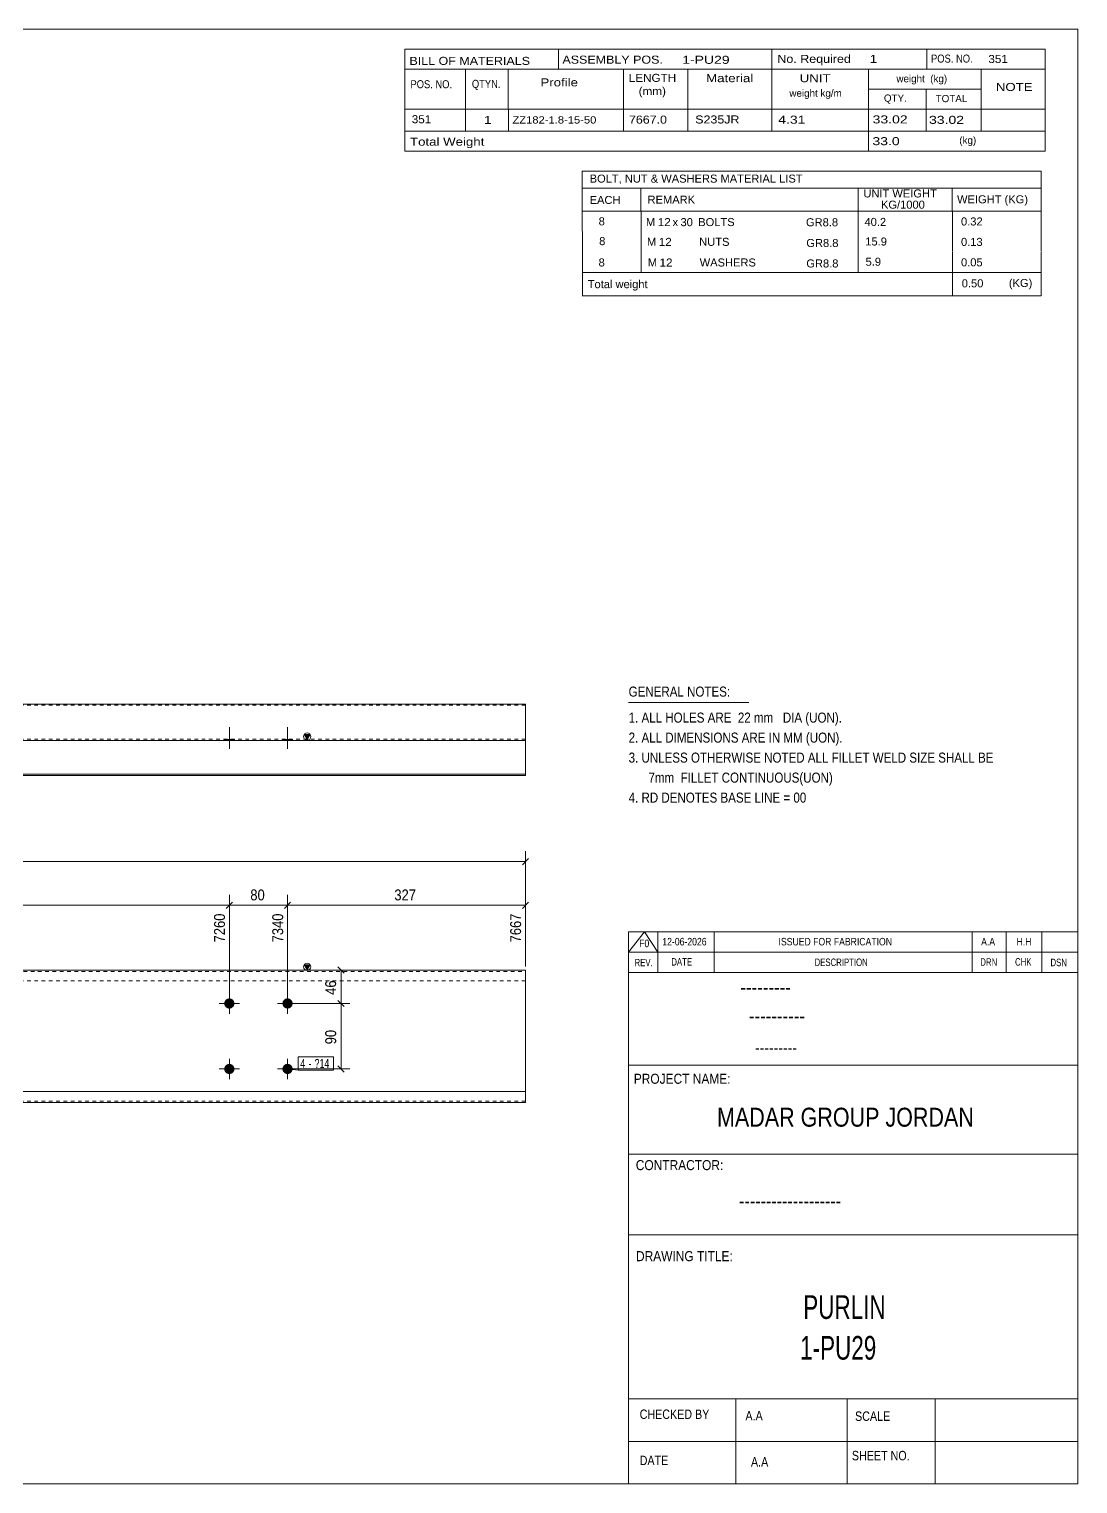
# Model space of a CAD drawing. Header units: millimetres. Extents: x 2 to 579, y 1 to 405.
# Drawn here: x 290.7 to 579, y 5 to 405 of the extents above; entities that cross this region are included whole.
import ezdxf

# ---------------------------------------------------------------- set-up
doc = ezdxf.new("R2010")
doc.units = ezdxf.units.MM
doc.linetypes.add('XKITLINE00', pattern=[0])
doc.linetypes.add('XKITLINE01', pattern=[4, 1, -1, 1, -1])
for name, color, linetype, lineweight in [('Bolt', 3, 'Continuous', 0), ('BoltMark', 7, 'Continuous', 0), ('Dimensions', 7, 'Continuous', 0), ('DrawingSheet', 5, 'Continuous', 0), ('OtherObjectType', 7, 'Continuous', 0), ('Part', 2, 'Continuous', 0)]:
    doc.layers.add(name, color=color, linetype=linetype, lineweight=lineweight)
doc.styles.add('@ARIAL_UNICODE_MS_BOLD', font='ARIAL.TTF')
doc.styles.add('ARIAL', font='ARIAL.TTF')
doc.styles.add('ARIAL_NARROW', font='ARIALN.TTF')
doc.styles.add('COMIC_SANS_MS_BOLD', font='COMICBD.TTF')
doc.styles.add('SWIS721_EX_BT', font='ARIAL.TTF')
doc.styles.add('SWISSE', font='ARIAL.TTF')

# ---------------------------------------------------------------- blocks, each defined once
blk = doc.blocks.new('*A2')
at = {"layer": 'Bolt'}
for points in [[(347.14, 137.06), (347.14, 137.02), (347.13, 136.99), (347.13, 136.95), (347.13, 136.92), (347.12, 136.89), (347.12, 136.85), (347.11, 136.82), (347.1, 136.79), (347.1, 136.75), (347.09, 136.72), (347.08, 136.69), (347.07, 136.65), (347.06, 136.62), (347.04, 136.59), (347.03, 136.56), (347.02, 136.52), (347, 136.49), (346.99, 136.46), (346.97, 136.43), (346.96, 136.4), (346.94, 136.37), (346.92, 136.34), (346.9, 136.31), (346.88, 136.29), (346.86, 136.26), (346.84, 136.23), (346.82, 136.2), (346.8, 136.18), (346.78, 136.15), (346.75, 136.13), (346.73, 136.1), (346.7, 136.08), (346.68, 136.05), (346.65, 136.03), (346.63, 136.01), (346.6, 135.99), (346.57, 135.97), (346.54, 135.95), (346.52, 135.93), (346.49, 135.91), (346.46, 135.89), (346.43, 135.87), (346.4, 135.86), (346.37, 135.84), (346.34, 135.83), (346.31, 135.81), (346.27, 135.8), (346.24, 135.79), (346.21, 135.77), (346.18, 135.76), (346.14, 135.75), (346.11, 135.74), (346.08, 135.73), (346.04, 135.73), (346.01, 135.72), (345.98, 135.71), (345.94, 135.71), (345.91, 135.7), (345.88, 135.7), (345.84, 135.7), (345.81, 135.69), (345.77, 135.69), (345.74, 135.69), (345.7, 135.69), (345.67, 135.69), (345.63, 135.7), (345.6, 135.7), (345.57, 135.7), (345.53, 135.71), (345.5, 135.71), (345.46, 135.72), (345.43, 135.73), (345.4, 135.73), (345.36, 135.74), (345.33, 135.75), (345.3, 135.76), (345.27, 135.77), (345.23, 135.79), (345.2, 135.8), (345.17, 135.81), (345.14, 135.83), (345.11, 135.84), (345.08, 135.86), (345.05, 135.87), (345.02, 135.89), (344.99, 135.91), (344.96, 135.93), (344.93, 135.95), (344.9, 135.97), (344.88, 135.99), (344.85, 136.01), (344.82, 136.03), (344.8, 136.05), (344.77, 136.08), (344.75, 136.1), (344.72, 136.13), (344.7, 136.15), (344.68, 136.18), (344.66, 136.2), (344.63, 136.23), (344.61, 136.26), (344.59, 136.29), (344.57, 136.31), (344.56, 136.34), (344.54, 136.37), (344.52, 136.4), (344.5, 136.43), (344.49, 136.46), (344.47, 136.49), (344.46, 136.52), (344.44, 136.56), (344.43, 136.59), (344.42, 136.62), (344.41, 136.65), (344.4, 136.69), (344.39, 136.72), (344.38, 136.75), (344.37, 136.79), (344.36, 136.82), (344.36, 136.85), (344.35, 136.89), (344.35, 136.92), (344.34, 136.95), (344.34, 136.99), (344.34, 137.02), (344.34, 137.06), (344.34, 137.09), (344.34, 137.13), (344.34, 137.16), (344.34, 137.2), (344.34, 137.23), (344.35, 137.26), (344.35, 137.3), (344.36, 137.33), (344.36, 137.37), (344.37, 137.4), (344.38, 137.43), (344.39, 137.47), (344.4, 137.5), (344.41, 137.53), (344.42, 137.56), (344.43, 137.6), (344.44, 137.63), (344.46, 137.66), (344.47, 137.69), (344.49, 137.72), (344.5, 137.75), (344.52, 137.78), (344.54, 137.81), (344.56, 137.84), (344.57, 137.87), (344.59, 137.9), (344.61, 137.93), (344.63, 137.95), (344.66, 137.98), (344.68, 138.01), (344.7, 138.03), (344.72, 138.06), (344.75, 138.08), (344.77, 138.11), (344.8, 138.13), (344.82, 138.15), (344.85, 138.17), (344.88, 138.2), (344.9, 138.22), (344.93, 138.24), (344.96, 138.26), (344.99, 138.27), (345.02, 138.29), (345.05, 138.31), (345.08, 138.33), (345.11, 138.34), (345.14, 138.36), (345.17, 138.37), (345.2, 138.39), (345.23, 138.4), (345.27, 138.41), (345.3, 138.42), (345.33, 138.43), (345.36, 138.44), (345.4, 138.45), (345.43, 138.46), (345.46, 138.47), (345.5, 138.47), (345.53, 138.48), (345.57, 138.48), (345.6, 138.49), (345.63, 138.49), (345.67, 138.49), (345.7, 138.49), (345.74, 138.49), (345.77, 138.49), (345.81, 138.49), (345.84, 138.49), (345.88, 138.49), (345.91, 138.48), (345.94, 138.48), (345.98, 138.47), (346.01, 138.47), (346.04, 138.46), (346.08, 138.45), (346.11, 138.44), (346.14, 138.43), (346.18, 138.42), (346.21, 138.41), (346.24, 138.4), (346.27, 138.39), (346.31, 138.37), (346.34, 138.36), (346.37, 138.34), (346.4, 138.33), (346.43, 138.31), (346.46, 138.29), (346.49, 138.27), (346.52, 138.26), (346.54, 138.24), (346.57, 138.22), (346.6, 138.2), (346.63, 138.17), (346.65, 138.15), (346.68, 138.13), (346.7, 138.11), (346.73, 138.08), (346.75, 138.06), (346.78, 138.03), (346.8, 138.01), (346.82, 137.98), (346.84, 137.95), (346.86, 137.93), (346.88, 137.9), (346.9, 137.87), (346.92, 137.84), (346.94, 137.81), (346.96, 137.78), (346.97, 137.75), (346.99, 137.72), (347, 137.69), (347.02, 137.66), (347.03, 137.63), (347.04, 137.6), (347.06, 137.56), (347.07, 137.53), (347.08, 137.5), (347.09, 137.47), (347.1, 137.43), (347.1, 137.4), (347.11, 137.37), (347.12, 137.33), (347.12, 137.3), (347.13, 137.26), (347.13, 137.23), (347.13, 137.2), (347.14, 137.16), (347.14, 137.13), (347.14, 137.09)], [(363.14, 137.06), (363.14, 137.02), (363.13, 136.99), (363.13, 136.95), (363.13, 136.92), (363.12, 136.89), (363.12, 136.85), (363.11, 136.82), (363.1, 136.79), (363.1, 136.75), (363.09, 136.72), (363.08, 136.69), (363.07, 136.65), (363.06, 136.62), (363.04, 136.59), (363.03, 136.56), (363.02, 136.52), (363, 136.49), (362.99, 136.46), (362.97, 136.43), (362.96, 136.4), (362.94, 136.37), (362.92, 136.34), (362.9, 136.31), (362.88, 136.29), (362.86, 136.26), (362.84, 136.23), (362.82, 136.2), (362.8, 136.18), (362.78, 136.15), (362.75, 136.13), (362.73, 136.1), (362.7, 136.08), (362.68, 136.05), (362.65, 136.03), (362.63, 136.01), (362.6, 135.99), (362.57, 135.97), (362.54, 135.95), (362.52, 135.93), (362.49, 135.91), (362.46, 135.89), (362.43, 135.87), (362.4, 135.86), (362.37, 135.84), (362.34, 135.83), (362.31, 135.81), (362.27, 135.8), (362.24, 135.79), (362.21, 135.77), (362.18, 135.76), (362.14, 135.75), (362.11, 135.74), (362.08, 135.73), (362.04, 135.73), (362.01, 135.72), (361.98, 135.71), (361.94, 135.71), (361.91, 135.7), (361.88, 135.7), (361.84, 135.7), (361.81, 135.69), (361.77, 135.69), (361.74, 135.69), (361.7, 135.69), (361.67, 135.69), (361.63, 135.7), (361.6, 135.7), (361.57, 135.7), (361.53, 135.71), (361.5, 135.71), (361.46, 135.72), (361.43, 135.73), (361.4, 135.73), (361.36, 135.74), (361.33, 135.75), (361.3, 135.76), (361.27, 135.77), (361.23, 135.79), (361.2, 135.8), (361.17, 135.81), (361.14, 135.83), (361.11, 135.84), (361.08, 135.86), (361.05, 135.87), (361.02, 135.89), (360.99, 135.91), (360.96, 135.93), (360.93, 135.95), (360.9, 135.97), (360.88, 135.99), (360.85, 136.01), (360.82, 136.03), (360.8, 136.05), (360.77, 136.08), (360.75, 136.1), (360.72, 136.13), (360.7, 136.15), (360.68, 136.18), (360.66, 136.2), (360.63, 136.23), (360.61, 136.26), (360.59, 136.29), (360.57, 136.31), (360.56, 136.34), (360.54, 136.37), (360.52, 136.4), (360.5, 136.43), (360.49, 136.46), (360.47, 136.49), (360.46, 136.52), (360.44, 136.56), (360.43, 136.59), (360.42, 136.62), (360.41, 136.65), (360.4, 136.69), (360.39, 136.72), (360.38, 136.75), (360.37, 136.79), (360.36, 136.82), (360.36, 136.85), (360.35, 136.89), (360.35, 136.92), (360.34, 136.95), (360.34, 136.99), (360.34, 137.02), (360.34, 137.06), (360.34, 137.09), (360.34, 137.13), (360.34, 137.16), (360.34, 137.2), (360.34, 137.23), (360.35, 137.26), (360.35, 137.3), (360.36, 137.33), (360.36, 137.37), (360.37, 137.4), (360.38, 137.43), (360.39, 137.47), (360.4, 137.5), (360.41, 137.53), (360.42, 137.56), (360.43, 137.6), (360.44, 137.63), (360.46, 137.66), (360.47, 137.69), (360.49, 137.72), (360.5, 137.75), (360.52, 137.78), (360.54, 137.81), (360.56, 137.84), (360.57, 137.87), (360.59, 137.9), (360.61, 137.93), (360.63, 137.95), (360.66, 137.98), (360.68, 138.01), (360.7, 138.03), (360.72, 138.06), (360.75, 138.08), (360.77, 138.11), (360.8, 138.13), (360.82, 138.15), (360.85, 138.17), (360.88, 138.2), (360.9, 138.22), (360.93, 138.24), (360.96, 138.26), (360.99, 138.27), (361.02, 138.29), (361.05, 138.31), (361.08, 138.33), (361.11, 138.34), (361.14, 138.36), (361.17, 138.37), (361.2, 138.39), (361.23, 138.4), (361.27, 138.41), (361.3, 138.42), (361.33, 138.43), (361.36, 138.44), (361.4, 138.45), (361.43, 138.46), (361.46, 138.47), (361.5, 138.47), (361.53, 138.48), (361.57, 138.48), (361.6, 138.49), (361.63, 138.49), (361.67, 138.49), (361.7, 138.49), (361.74, 138.49), (361.77, 138.49), (361.81, 138.49), (361.84, 138.49), (361.88, 138.49), (361.91, 138.48), (361.94, 138.48), (361.98, 138.47), (362.01, 138.47), (362.04, 138.46), (362.08, 138.45), (362.11, 138.44), (362.14, 138.43), (362.18, 138.42), (362.21, 138.41), (362.24, 138.4), (362.27, 138.39), (362.31, 138.37), (362.34, 138.36), (362.37, 138.34), (362.4, 138.33), (362.43, 138.31), (362.46, 138.29), (362.49, 138.27), (362.52, 138.26), (362.54, 138.24), (362.57, 138.22), (362.6, 138.2), (362.63, 138.17), (362.65, 138.15), (362.68, 138.13), (362.7, 138.11), (362.73, 138.08), (362.75, 138.06), (362.78, 138.03), (362.8, 138.01), (362.82, 137.98), (362.84, 137.95), (362.86, 137.93), (362.88, 137.9), (362.9, 137.87), (362.92, 137.84), (362.94, 137.81), (362.96, 137.78), (362.97, 137.75), (362.99, 137.72), (363, 137.69), (363.02, 137.66), (363.03, 137.63), (363.04, 137.6), (363.06, 137.56), (363.07, 137.53), (363.08, 137.5), (363.09, 137.47), (363.1, 137.43), (363.1, 137.4), (363.11, 137.37), (363.12, 137.33), (363.12, 137.3), (363.13, 137.26), (363.13, 137.23), (363.13, 137.2), (363.14, 137.16), (363.14, 137.13), (363.14, 137.09)], [(347.14, 119.06), (347.14, 119.02), (347.13, 118.99), (347.13, 118.95), (347.13, 118.92), (347.12, 118.89), (347.12, 118.85), (347.11, 118.82), (347.1, 118.79), (347.1, 118.75), (347.09, 118.72), (347.08, 118.69), (347.07, 118.65), (347.06, 118.62), (347.04, 118.59), (347.03, 118.56), (347.02, 118.52), (347, 118.49), (346.99, 118.46), (346.97, 118.43), (346.96, 118.4), (346.94, 118.37), (346.92, 118.34), (346.9, 118.31), (346.88, 118.29), (346.86, 118.26), (346.84, 118.23), (346.82, 118.2), (346.8, 118.18), (346.78, 118.15), (346.75, 118.13), (346.73, 118.1), (346.7, 118.08), (346.68, 118.05), (346.65, 118.03), (346.63, 118.01), (346.6, 117.99), (346.57, 117.97), (346.54, 117.95), (346.52, 117.93), (346.49, 117.91), (346.46, 117.89), (346.43, 117.87), (346.4, 117.86), (346.37, 117.84), (346.34, 117.83), (346.31, 117.81), (346.27, 117.8), (346.24, 117.79), (346.21, 117.77), (346.18, 117.76), (346.14, 117.75), (346.11, 117.74), (346.08, 117.73), (346.04, 117.73), (346.01, 117.72), (345.98, 117.71), (345.94, 117.71), (345.91, 117.7), (345.88, 117.7), (345.84, 117.7), (345.81, 117.69), (345.77, 117.69), (345.74, 117.69), (345.7, 117.69), (345.67, 117.69), (345.63, 117.7), (345.6, 117.7), (345.57, 117.7), (345.53, 117.71), (345.5, 117.71), (345.46, 117.72), (345.43, 117.73), (345.4, 117.73), (345.36, 117.74), (345.33, 117.75), (345.3, 117.76), (345.27, 117.77), (345.23, 117.79), (345.2, 117.8), (345.17, 117.81), (345.14, 117.83), (345.11, 117.84), (345.08, 117.86), (345.05, 117.87), (345.02, 117.89), (344.99, 117.91), (344.96, 117.93), (344.93, 117.95), (344.9, 117.97), (344.88, 117.99), (344.85, 118.01), (344.82, 118.03), (344.8, 118.05), (344.77, 118.08), (344.75, 118.1), (344.72, 118.13), (344.7, 118.15), (344.68, 118.18), (344.66, 118.2), (344.63, 118.23), (344.61, 118.26), (344.59, 118.29), (344.57, 118.31), (344.56, 118.34), (344.54, 118.37), (344.52, 118.4), (344.5, 118.43), (344.49, 118.46), (344.47, 118.49), (344.46, 118.52), (344.44, 118.56), (344.43, 118.59), (344.42, 118.62), (344.41, 118.65), (344.4, 118.69), (344.39, 118.72), (344.38, 118.75), (344.37, 118.79), (344.36, 118.82), (344.36, 118.85), (344.35, 118.89), (344.35, 118.92), (344.34, 118.95), (344.34, 118.99), (344.34, 119.02), (344.34, 119.06), (344.34, 119.09), (344.34, 119.13), (344.34, 119.16), (344.34, 119.2), (344.34, 119.23), (344.35, 119.26), (344.35, 119.3), (344.36, 119.33), (344.36, 119.37), (344.37, 119.4), (344.38, 119.43), (344.39, 119.47), (344.4, 119.5), (344.41, 119.53), (344.42, 119.56), (344.43, 119.6), (344.44, 119.63), (344.46, 119.66), (344.47, 119.69), (344.49, 119.72), (344.5, 119.75), (344.52, 119.78), (344.54, 119.81), (344.56, 119.84), (344.57, 119.87), (344.59, 119.9), (344.61, 119.93), (344.63, 119.95), (344.66, 119.98), (344.68, 120.01), (344.7, 120.03), (344.72, 120.06), (344.75, 120.08), (344.77, 120.11), (344.8, 120.13), (344.82, 120.15), (344.85, 120.17), (344.88, 120.2), (344.9, 120.22), (344.93, 120.24), (344.96, 120.26), (344.99, 120.27), (345.02, 120.29), (345.05, 120.31), (345.08, 120.33), (345.11, 120.34), (345.14, 120.36), (345.17, 120.37), (345.2, 120.39), (345.23, 120.4), (345.27, 120.41), (345.3, 120.42), (345.33, 120.43), (345.36, 120.44), (345.4, 120.45), (345.43, 120.46), (345.46, 120.47), (345.5, 120.47), (345.53, 120.48), (345.57, 120.48), (345.6, 120.49), (345.63, 120.49), (345.67, 120.49), (345.7, 120.49), (345.74, 120.49), (345.77, 120.49), (345.81, 120.49), (345.84, 120.49), (345.88, 120.49), (345.91, 120.48), (345.94, 120.48), (345.98, 120.47), (346.01, 120.47), (346.04, 120.46), (346.08, 120.45), (346.11, 120.44), (346.14, 120.43), (346.18, 120.42), (346.21, 120.41), (346.24, 120.4), (346.27, 120.39), (346.31, 120.37), (346.34, 120.36), (346.37, 120.34), (346.4, 120.33), (346.43, 120.31), (346.46, 120.29), (346.49, 120.27), (346.52, 120.26), (346.54, 120.24), (346.57, 120.22), (346.6, 120.2), (346.63, 120.17), (346.65, 120.15), (346.68, 120.13), (346.7, 120.11), (346.73, 120.08), (346.75, 120.06), (346.78, 120.03), (346.8, 120.01), (346.82, 119.98), (346.84, 119.95), (346.86, 119.93), (346.88, 119.9), (346.9, 119.87), (346.92, 119.84), (346.94, 119.81), (346.96, 119.78), (346.97, 119.75), (346.99, 119.72), (347, 119.69), (347.02, 119.66), (347.03, 119.63), (347.04, 119.6), (347.06, 119.56), (347.07, 119.53), (347.08, 119.5), (347.09, 119.47), (347.1, 119.43), (347.1, 119.4), (347.11, 119.37), (347.12, 119.33), (347.12, 119.3), (347.13, 119.26), (347.13, 119.23), (347.13, 119.2), (347.14, 119.16), (347.14, 119.13), (347.14, 119.09)], [(363.14, 119.06), (363.14, 119.02), (363.13, 118.99), (363.13, 118.95), (363.13, 118.92), (363.12, 118.89), (363.12, 118.85), (363.11, 118.82), (363.1, 118.79), (363.1, 118.75), (363.09, 118.72), (363.08, 118.69), (363.07, 118.65), (363.06, 118.62), (363.04, 118.59), (363.03, 118.56), (363.02, 118.52), (363, 118.49), (362.99, 118.46), (362.97, 118.43), (362.96, 118.4), (362.94, 118.37), (362.92, 118.34), (362.9, 118.31), (362.88, 118.29), (362.86, 118.26), (362.84, 118.23), (362.82, 118.2), (362.8, 118.18), (362.78, 118.15), (362.75, 118.13), (362.73, 118.1), (362.7, 118.08), (362.68, 118.05), (362.65, 118.03), (362.63, 118.01), (362.6, 117.99), (362.57, 117.97), (362.54, 117.95), (362.52, 117.93), (362.49, 117.91), (362.46, 117.89), (362.43, 117.87), (362.4, 117.86), (362.37, 117.84), (362.34, 117.83), (362.31, 117.81), (362.27, 117.8), (362.24, 117.79), (362.21, 117.77), (362.18, 117.76), (362.14, 117.75), (362.11, 117.74), (362.08, 117.73), (362.04, 117.73), (362.01, 117.72), (361.98, 117.71), (361.94, 117.71), (361.91, 117.7), (361.88, 117.7), (361.84, 117.7), (361.81, 117.69), (361.77, 117.69), (361.74, 117.69), (361.7, 117.69), (361.67, 117.69), (361.63, 117.7), (361.6, 117.7), (361.57, 117.7), (361.53, 117.71), (361.5, 117.71), (361.46, 117.72), (361.43, 117.73), (361.4, 117.73), (361.36, 117.74), (361.33, 117.75), (361.3, 117.76), (361.27, 117.77), (361.23, 117.79), (361.2, 117.8), (361.17, 117.81), (361.14, 117.83), (361.11, 117.84), (361.08, 117.86), (361.05, 117.87), (361.02, 117.89), (360.99, 117.91), (360.96, 117.93), (360.93, 117.95), (360.9, 117.97), (360.88, 117.99), (360.85, 118.01), (360.82, 118.03), (360.8, 118.05), (360.77, 118.08), (360.75, 118.1), (360.72, 118.13), (360.7, 118.15), (360.68, 118.18), (360.66, 118.2), (360.63, 118.23), (360.61, 118.26), (360.59, 118.29), (360.57, 118.31), (360.56, 118.34), (360.54, 118.37), (360.52, 118.4), (360.5, 118.43), (360.49, 118.46), (360.47, 118.49), (360.46, 118.52), (360.44, 118.56), (360.43, 118.59), (360.42, 118.62), (360.41, 118.65), (360.4, 118.69), (360.39, 118.72), (360.38, 118.75), (360.37, 118.79), (360.36, 118.82), (360.36, 118.85), (360.35, 118.89), (360.35, 118.92), (360.34, 118.95), (360.34, 118.99), (360.34, 119.02), (360.34, 119.06), (360.34, 119.09), (360.34, 119.13), (360.34, 119.16), (360.34, 119.2), (360.34, 119.23), (360.35, 119.26), (360.35, 119.3), (360.36, 119.33), (360.36, 119.37), (360.37, 119.4), (360.38, 119.43), (360.39, 119.47), (360.4, 119.5), (360.41, 119.53), (360.42, 119.56), (360.43, 119.6), (360.44, 119.63), (360.46, 119.66), (360.47, 119.69), (360.49, 119.72), (360.5, 119.75), (360.52, 119.78), (360.54, 119.81), (360.56, 119.84), (360.57, 119.87), (360.59, 119.9), (360.61, 119.93), (360.63, 119.95), (360.66, 119.98), (360.68, 120.01), (360.7, 120.03), (360.72, 120.06), (360.75, 120.08), (360.77, 120.11), (360.8, 120.13), (360.82, 120.15), (360.85, 120.17), (360.88, 120.2), (360.9, 120.22), (360.93, 120.24), (360.96, 120.26), (360.99, 120.27), (361.02, 120.29), (361.05, 120.31), (361.08, 120.33), (361.11, 120.34), (361.14, 120.36), (361.17, 120.37), (361.2, 120.39), (361.23, 120.4), (361.27, 120.41), (361.3, 120.42), (361.33, 120.43), (361.36, 120.44), (361.4, 120.45), (361.43, 120.46), (361.46, 120.47), (361.5, 120.47), (361.53, 120.48), (361.57, 120.48), (361.6, 120.49), (361.63, 120.49), (361.67, 120.49), (361.7, 120.49), (361.74, 120.49), (361.77, 120.49), (361.81, 120.49), (361.84, 120.49), (361.88, 120.49), (361.91, 120.48), (361.94, 120.48), (361.98, 120.47), (362.01, 120.47), (362.04, 120.46), (362.08, 120.45), (362.11, 120.44), (362.14, 120.43), (362.18, 120.42), (362.21, 120.41), (362.24, 120.4), (362.27, 120.39), (362.31, 120.37), (362.34, 120.36), (362.37, 120.34), (362.4, 120.33), (362.43, 120.31), (362.46, 120.29), (362.49, 120.27), (362.52, 120.26), (362.54, 120.24), (362.57, 120.22), (362.6, 120.2), (362.63, 120.17), (362.65, 120.15), (362.68, 120.13), (362.7, 120.11), (362.73, 120.08), (362.75, 120.06), (362.78, 120.03), (362.8, 120.01), (362.82, 119.98), (362.84, 119.95), (362.86, 119.93), (362.88, 119.9), (362.9, 119.87), (362.92, 119.84), (362.94, 119.81), (362.96, 119.78), (362.97, 119.75), (362.99, 119.72), (363, 119.69), (363.02, 119.66), (363.03, 119.63), (363.04, 119.6), (363.06, 119.56), (363.07, 119.53), (363.08, 119.5), (363.09, 119.47), (363.1, 119.43), (363.1, 119.4), (363.11, 119.37), (363.12, 119.33), (363.12, 119.3), (363.13, 119.26), (363.13, 119.23), (363.13, 119.2), (363.14, 119.16), (363.14, 119.13), (363.14, 119.09)]]:
    blk.add_hatch(color=3, dxfattribs=at).paths.add_polyline_path(points, flags=17)
at = {"layer": 'Bolt', "color": 3, "linetype": 'XKITLINE00', "lineweight": 0}
for p, q in [((348.54, 137.09), (342.94, 137.09)), ((345.74, 139.89), (345.74, 134.29)), ((364.54, 137.09), (358.94, 137.09)), ((361.74, 139.89), (361.74, 134.29)), ((345.74, 121.89), (345.74, 116.29)), ((361.74, 121.89), (361.74, 116.29)), ((348.54, 119.09), (342.94, 119.09)), ((364.54, 119.09), (358.94, 119.09))]:
    blk.add_line(p, q, dxfattribs=at)
blk = doc.blocks.new('*A3')
at = {"layer": 'Part'}
blk.add_hatch(color=2, dxfattribs=at).paths.add_polyline_path([(366.34, 147.69), (367.94, 147.69), (367.14, 146.29)], flags=17)
at = {"layer": 'Part', "color": 2, "linetype": 'XKITLINE00', "lineweight": 0}
for p, q in [((44.45, 146.29), (44.45, 109.89)), ((209.04, 146.29), (44.45, 146.29)), ((427.14, 146.29), (209.14, 146.29)), ((367.14, 146.29), (366.34, 147.69)), ((366.34, 147.69), (367.94, 147.69)), ((367.94, 147.69), (367.14, 146.29)), ((427.14, 109.89), (427.14, 146.29)), ((209.04, 112.89), (44.45, 112.89)), ((427.14, 112.89), (209.14, 112.89)), ((44.45, 109.89), (209.04, 109.89)), ((209.14, 109.89), (427.14, 109.89))]:
    blk.add_line(p, q, dxfattribs=at)
at = {"layer": 'Part', "color": 7, "linetype": 'XKITLINE01', "lineweight": 0}
for p, q in [((44.45, 145.93), (209.04, 145.93)), ((209.14, 145.93), (427.14, 145.93)), ((209.04, 143.29), (44.45, 143.29)), ((427.14, 143.29), (209.14, 143.29)), ((209.04, 110.25), (44.45, 110.25)), ((427.14, 110.25), (209.14, 110.25))]:
    blk.add_line(p, q, dxfattribs=at)
at = {"layer": 'Part', "color": 2, "linetype": 'XKITLINE00', "lineweight": 0}
blk.add_circle((367.14, 147.19), 1, dxfattribs=at)
blk = doc.blocks.new('*A5')
at = {"layer": 'Bolt'}
for points in [[(344.34, 209.43), (344.34, 209.79), (347.14, 209.79), (347.14, 209.43)], [(344.34, 209.43), (344.34, 209.79), (347.14, 209.79), (347.14, 209.43)], [(360.34, 209.43), (360.34, 209.79), (363.14, 209.79), (363.14, 209.43)], [(360.34, 209.43), (360.34, 209.79), (363.14, 209.79), (363.14, 209.43)]]:
    blk.add_hatch(color=3, dxfattribs=at).paths.add_polyline_path(points, flags=17)
at = {"layer": 'Bolt', "color": 3, "linetype": 'XKITLINE00', "lineweight": 0}
for p, q in [((345.74, 213.11), (345.74, 207.11)), ((345.74, 213.11), (345.74, 207.11)), ((361.74, 213.11), (361.74, 207.11)), ((361.74, 213.11), (361.74, 207.11)), ((344.34, 209.79), (344.34, 209.43)), ((344.34, 209.79), (344.34, 209.43)), ((347.14, 209.79), (347.14, 209.43)), ((347.14, 209.79), (347.14, 209.43)), ((360.34, 209.79), (360.34, 209.43)), ((360.34, 209.79), (360.34, 209.43)), ((363.14, 209.79), (363.14, 209.43)), ((363.14, 209.79), (363.14, 209.43))]:
    blk.add_line(p, q, dxfattribs=at)
blk = doc.blocks.new('*A6')
at = {"layer": 'Part'}
blk.add_hatch(color=2, dxfattribs=at).paths.add_polyline_path([(366.34, 211.01), (367.94, 211.01), (367.14, 209.61)], flags=17)
at = {"layer": 'Part', "color": 2, "linetype": 'XKITLINE00', "lineweight": 0}
for p, q in [((44.45, 219.43), (44.45, 209.43)), ((44.45, 219.43), (209.04, 219.43)), ((209.14, 219.43), (427.14, 219.43)), ((427.14, 219.43), (427.14, 209.43)), ((44.45, 209.43), (44.45, 199.79)), ((209.04, 209.43), (44.45, 209.43)), ((427.14, 209.43), (209.14, 209.43)), ((367.14, 209.61), (366.34, 211.01)), ((366.34, 211.01), (367.94, 211.01)), ((367.94, 211.01), (367.14, 209.61)), ((427.14, 199.79), (427.14, 209.43)), ((209.04, 200.15), (44.45, 200.15)), ((427.14, 200.15), (209.14, 200.15)), ((44.45, 199.79), (209.04, 199.79)), ((209.14, 199.79), (427.14, 199.79))]:
    blk.add_line(p, q, dxfattribs=at)
at = {"layer": 'Part', "color": 7, "linetype": 'XKITLINE01', "lineweight": 0}
for p, q in [((209.04, 219.07), (44.45, 219.07)), ((427.14, 219.07), (209.14, 219.07)), ((209.04, 209.79), (44.45, 209.79)), ((427.14, 209.79), (209.14, 209.79))]:
    blk.add_line(p, q, dxfattribs=at)
at = {"layer": 'Part', "color": 2, "linetype": 'XKITLINE00', "lineweight": 0}
blk.add_circle((367.14, 210.51), 1, dxfattribs=at)
blk = doc.blocks.new('*A7')
at = {"layer": 'DrawingSheet', "color": 5, "linetype": 'XKITLINE00', "lineweight": 0}
for p, q in [((579, 405), (5, 405)), ((5, 405), (5, 5)), ((579, 5), (579, 405)), ((5, 5), (579, 5))]:
    blk.add_line(p, q, dxfattribs=at)
at = {"layer": 'DrawingSheet', "color": 5, "style": 'ARIAL', "width": 0.85}
blk.add_text('Tekla structures', height=2, rotation=90, dxfattribs=at).set_placement((4.5, 5.5))
blk = doc.blocks.new('*A8')
at = {"layer": 'OtherObjectType', "color": 7, "linetype": 'XKITLINE00', "lineweight": 0}
for p, q in [((442.76, 365.95), (442.75, 354.95)), ((442.76, 365.95), (568.88, 365.95)), ((568.88, 365.95), (568.88, 354.95)), ((442.75, 361.3), (568.88, 361.3)), ((458.87, 361.31), (458.87, 354.95)), ((518.57, 361.31), (518.57, 354.95)), ((544.47, 361.29), (544.47, 354.95)), ((442.76, 354.92), (442.76, 349.42)), ((442.77, 354.95), (568.88, 354.95)), ((458.92, 354.95), (458.92, 349.33)), ((518.57, 354.95), (518.57, 349.33)), ((544.5, 354.95), (544.5, 349.45)), ((568.88, 354.95), (568.88, 349.45)), ((442.79, 349.33), (442.79, 343.72)), ((458.95, 349.33), (458.95, 343.71)), ((518.57, 349.33), (518.57, 343.71)), ((544.5, 349.33), (544.5, 343.83)), ((568.88, 349.33), (568.88, 343.83)), ((442.79, 343.7), (442.79, 338.13)), ((458.95, 343.71), (458.95, 338.09)), ((518.57, 343.71), (518.57, 338.09)), ((544.5, 343.71), (544.5, 338.1)), ((568.88, 343.71), (568.88, 338.1)), ((568.88, 338.1), (442.75, 338.13)), ((442.78, 338.09), (442.78, 331.69)), ((442.85, 338.09), (568.87, 338.09)), ((544.5, 338.06), (544.5, 331.64)), ((568.87, 338.06), (568.87, 331.65)), ((442.77, 331.65), (568.87, 331.65))]:
    blk.add_line(p, q, dxfattribs=at)
at = {"layer": 'OtherObjectType', "color": 7, "style": 'ARIAL_NARROW'}
for s, width, p in [('BOLT, NUT & WASHERS MATERIAL LIST', 1.211571, (444.79, 362.79)), ('UNIT WEIGHT', 1.211571, (520.03, 358.72)), ('EACH', 1.211571, (444.78, 356.92)), ('REMARK', 1.211571, (460.7, 357.01)), (' KG/1000', 1.211571, (524.02, 355.63)), ('WEIGHT (KG)', 1.211571, (545.78, 357.1)), ('8', 1.211571, (447.26, 351.05)), ('M', 1.211571, (460.26, 350.85)), ('12', 1.275, (463.5, 350.83)), ('x', 1.211571, (467.58, 350.83)), ('30', 1.211571, (469.76, 350.82)), ('BOLTS', 1.211571, (474.63, 350.84)), ('GR8.8', 1.211571, (504.25, 350.79)), ('40.2', 1.211571, (520.34, 350.88)), ('0.32', 1.211571, (546.87, 351.01)), ('8', 1.211571, (447.4, 345.61)), ('M', 1.211571, (460.54, 345.41)), ('12', 1.275, (463.78, 345.39)), ('NUTS', 1.211571, (474.91, 345.41)), ('GR8.8', 1.211571, (504.35, 345.09)), ('15.9', 1.211571, (520.56, 345.5)), ('0.13', 1.211571, (546.87, 345.39)), ('8', 1.211571, (447.24, 339.74)), ('M', 1.211571, (460.76, 339.74)), ('12', 1.275, (464, 339.72)), ('WASHERS', 1.211571, (475.04, 339.73)), ('GR8.8', 1.211571, (504.35, 339.47)), ('5.9', 1.211571, (520.64, 339.94)), ('0.05', 1.211571, (546.87, 339.78)), ('Total weight', 1.211571, (444.26, 333.77)), ('0.50', 1.211571, (547.07, 334)), ('(KG)', 1.211571, (560.02, 334.1))]:
    blk.add_text(s, height=2.2, dxfattribs=dict(at, width=width)).set_placement(p)
blk = doc.blocks.new('*A9')
at = {"layer": 'OtherObjectType', "color": 7, "linetype": 'XKITLINE00', "lineweight": 0}
blk.add_line((455.5, 219.82), (488.5, 219.82), dxfattribs=at)
at = {"layer": 'OtherObjectType', "color": 7, "style": 'ARIAL_NARROW', "width": 1.008832}
for s, p in [('GENERAL NOTES:', (455.5, 221.47)), ('1. ALL HOLES ARE  22 mm   DIA (UON).', (455.5, 214.32)), ('2. ALL DIMENSIONS ARE IN MM (UON).', (455.5, 208.82)), ('3. UNLESS OTHERWISE NOTED ALL FILLET WELD SIZE SHALL BE', (455.5, 203.32)), ('7mm  FILLET CONTINUOUS(UON)', (460.95, 197.82)), ('4. RD DENOTES BASE LINE = 00', (455.5, 192.32))]:
    blk.add_text(s, height=2.75, dxfattribs=at).set_placement(p)
blk = doc.blocks.new('*A10')
at = {"layer": 'OtherObjectType', "color": 7, "linetype": 'XKITLINE00', "lineweight": 0}
for p, q in [((455.5, 156.76), (579, 156.76)), ((455.5, 151.21), (459.82, 156.76)), ((455.5, 151.21), (455.5, 156.76)), ((459.82, 156.76), (463.53, 151.21)), ((463.53, 151.21), (463.53, 156.76)), ((478.97, 151.21), (478.97, 156.76)), ((549.98, 151.21), (549.98, 156.76)), ((559.24, 151.21), (559.24, 156.76)), ((569.12, 151.21), (569.12, 156.76)), ((579, 151.21), (579, 156.76)), ((455.5, 151.21), (579, 151.21)), ((455.5, 145.65), (455.5, 151.21)), ((459.21, 151.21), (579, 151.21)), ((463.53, 145.65), (463.53, 151.21)), ((478.97, 145.65), (478.97, 151.21)), ((549.98, 145.65), (549.98, 151.21)), ((559.24, 145.65), (559.24, 151.21)), ((569.12, 145.65), (569.12, 151.21)), ((579, 145.65), (579, 151.21))]:
    blk.add_line(p, q, dxfattribs=at)
at = {"layer": 'OtherObjectType', "color": 7, "style": 'ARIAL_NARROW'}
for s, height, width, p in [('F0', 2.058, 1.008832, (458.4, 152.59)), ('12-06-2026', 2.058, 1.008832, (464.76, 153.06)), ('ISSUED FOR FABRICATION', 2.0583, 1.008832, (496.71, 153.06)), ('A.A', 2.058, 1.008832, (552.4, 153.06)), ('H.H', 2.058, 1.008832, (562.13, 153.06)), ('REV.', 2.058, 0.907949, (457.13, 147.31)), ('DATE', 2.058, 0.907949, (467.23, 147.5)), ('DESCRIPTION', 2.0583, 0.907949, (506.61, 147.39)), ('DRN', 2.058, 0.907949, (552.17, 147.47)), ('CHK', 2.058, 0.907949, (561.72, 147.5)), ('DSN', 2.058, 0.907949, (571.47, 147.35))]:
    blk.add_text(s, height=height, dxfattribs=dict(at, width=width)).set_placement(p)
blk = doc.blocks.new('*A12')
at = {"layer": 'OtherObjectType', "color": 2, "linetype": 'XKITLINE00', "lineweight": 0}
for p, q in [((455.5, 145.65), (579, 145.65)), ((455.5, 5), (455.5, 145.64)), ((578.98, 145.64), (579, 5)), ((579, 120.14), (455.5, 120.14)), ((455.5, 95.63), (579, 95.63)), ((579, 73.49), (455.5, 73.49)), ((579, 28.4), (455.5, 28.4)), ((484.94, 28.4), (484.94, 5)), ((515.62, 5), (515.62, 28.4)), ((539.75, 5), (539.75, 28.4)), ((579, 16.7), (455.5, 16.7)), ((579, 5), (455.5, 5))]:
    blk.add_line(p, q, dxfattribs=at)
at = {"layer": 'OtherObjectType', "color": 4, "style": '@ARIAL_UNICODE_MS_BOLD', "width": 0.85}
blk.add_text('---------', height=3.9, dxfattribs=at).set_placement((486.23, 139.59))
at = {"layer": 'OtherObjectType', "color": 7, "style": 'ARIAL', "width": 0.85}
for s, height, p in [('----------', 3.9, (488.56, 131.77)), ('---------', 3.25, (490.21, 123.31))]:
    blk.add_text(s, height=height, dxfattribs=at).set_placement(p)
at = {"layer": 'OtherObjectType', "color": 3, "width": 0.85}
for s, style, p in [('PROJECT NAME:', 'SWIS721_EX_BT', (456.92, 115.01)), ('CONTRACTOR:', 'SWISSE', (457.47, 91.27)), ('DRAWING TITLE:', 'SWIS721_EX_BT', (457.53, 66.24))]:
    blk.add_text(s, height=2.7618, dxfattribs=dict(at, style=style)).set_placement(p)
at = {"layer": 'OtherObjectType', "color": 7, "width": 0.85}
for s, height, p in [('MADAR GROUP JORDAN', 5.2, (479.79, 103.23)), ('CHECKED BY', 2.592, (458.53, 22.86)), ('A.A', 2.592, (487.61, 22.45)), ('SCALE', 2.592, (517.74, 22.33)), ('DATE', 2.592, (458.54, 10.16)), ('A.A', 2.592, (489.14, 9.76)), ('SHEET NO.', 2.592, (516.87, 11.49))]:
    blk.add_text(s, height=height, dxfattribs=at).set_placement(p)
at = {"layer": 'OtherObjectType', "color": 1}
for s, height, style, width, p in [('-------------------', 3.9, 'COMIC_SANS_MS_BOLD', 0.85, (485.87, 80.86)), ('PURLIN', 6.5, 'ARIAL', 0.68, (503.5, 50.37)), ('1-PU29', 6.5, 'ARIAL', 0.68, (502.64, 39.17))]:
    blk.add_text(s, height=height, dxfattribs=dict(at, style=style, width=width)).set_placement(p)
blk = doc.blocks.new('*A13')
at = {"layer": 'OtherObjectType', "color": 7, "linetype": 'XKITLINE00', "lineweight": 0}
for p, q in [((393.98, 399.5), (569.98, 399.5)), ((393.98, 399.5), (393.98, 388.5)), ((436.26, 399.42), (436.26, 393.87)), ((494.85, 394), (494.85, 399.5)), ((537.43, 393.96), (537.43, 399.42)), ((569.98, 394), (569.98, 399.5)), ((393.98, 394), (569.98, 394)), ((410.64, 394), (410.64, 383)), ((422.4, 393.98), (422.4, 383.03)), ((454.12, 393.99), (454.13, 383)), ((471.78, 393.98), (471.78, 383)), ((494.85, 393.98), (494.85, 383)), ((521.43, 394), (521.43, 383)), ((552.42, 394), (552.42, 383)), ((569.98, 394), (569.98, 388.5)), ((393.98, 388.5), (393.98, 383)), ((521.45, 388.52), (552.45, 388.52)), ((537.28, 388.52), (537.28, 383)), ((569.98, 388.5), (569.98, 383)), ((393.98, 383), (569.98, 383)), ((393.98, 383), (393.98, 376.95)), ((410.63, 383), (410.63, 376.95)), ((422.44, 382.99), (422.44, 376.95)), ((454.12, 383), (454.11, 376.95)), ((471.79, 383), (471.79, 376.95)), ((494.87, 383), (494.87, 376.95)), ((521.44, 383), (521.44, 376.95)), ((537.33, 382.95), (537.33, 376.95)), ((552.43, 383), (552.43, 376.95)), ((569.98, 383), (569.98, 376.95)), ((393.98, 376.95), (569.98, 376.95)), ((393.98, 376.95), (393.98, 371.45)), ((521.44, 376.95), (521.44, 371.45)), ((569.98, 376.95), (569.98, 371.45)), ((393.98, 371.45), (569.98, 371.45))]:
    blk.add_line(p, q, dxfattribs=at)
at = {"layer": 'OtherObjectType', "color": 7, "style": 'ARIAL_NARROW'}
for s, height, width, p in [('BILL OF MATERIALS', 2.2, 1.36, (395.25, 395.16)), ('ASSEMBLY POS.', 2.2, 1.36, (437.3, 395.5)), ('1-PU29', 2.2, 1.525501, (470.23, 395.46)), ('No. Required', 2.2, 1.36, (496.39, 395.72)), ('1', 2.2, 1.525501, (521.75, 395.72)), ('POS. NO.', 2.2, 1.02, (538.63, 395.79)), ('351', 2.2, 1.270501, (554.4, 395.69)), ('LENGTH', 2.2, 1.275, (455.54, 390.49)), ('Material', 2.2, 1.445, (476.81, 390.41)), ('UNIT', 2.2, 1.445, (502.52, 390.4)), ('weight  (kg)', 1.98, 1.19, (529.11, 390.39)), ('POS. NO.', 2.2, 1.02, (395.53, 388.74)), ('QTYN.', 2.2, 1.02, (412.42, 388.84)), ('Profile', 2.2, 1.445, (431.26, 389.25)), ('(mm)', 2.2, 1.275, (458.26, 386.86)), ('weight kg/m', 1.98, 1.19, (499.69, 386.4)), ('NOTE', 2.2, 1.445, (556.44, 387.99)), ('QTY.', 1.98, 1.19, (525.68, 385.03)), ('TOTAL', 1.98, 1.19, (539.9, 384.91)), ('351', 2.2, 1.270501, (395.89, 379.12)), ('1', 2.2, 1.525501, (415.71, 378.91)), ('ZZ182-1.8-15-50', 1.98, 1.355501, (423.56, 379.04)), ('7667.0', 2.2, 1.355501, (455.59, 379.01)), ('S235JR', 2.2, 1.355501, (473.81, 379.05)), ('4.31', 2.2, 1.525501, (496.62, 378.99)), ('33.02', 2.2, 1.525501, (522.57, 379.07)), ('33.02', 2.2, 1.525501, (538.08, 378.94)), ('Total Weight', 2.2, 1.445, (395.4, 372.94)), ('33.0', 2.2, 1.525501, (522.52, 373.09)), ('(kg)', 1.98, 1.19, (546.4, 373.46))]:
    blk.add_text(s, height=height, dxfattribs=dict(at, width=width)).set_placement(p)
blk = doc.blocks.new('*A17')
at = {"layer": 'Dimensions', "color": 7, "linetype": 'XKITLINE00', "lineweight": 0}
for p, q in [((362.74, 137.09), (378.85, 137.09)), ((375.6, 137.94), (377.3, 136.24)), ((376.45, 119.09), (376.45, 137.09)), ((362.74, 119.09), (378.85, 119.09)), ((375.6, 119.94), (377.3, 118.24))]:
    blk.add_line(p, q, dxfattribs=at)
at = {"layer": 'Dimensions', "color": 3}
for p in [(376.45, 137.09), (376.45, 119.09)]:
    blk.add_point(p, dxfattribs=at)
at = {"layer": 'Dimensions', "color": 3, "style": 'ARIAL', "width": 0.85}
blk.add_text('90', height=3, rotation=90.0002, dxfattribs=at).set_placement((375.1, 125.87))
blk = doc.blocks.new('*A18')
at = {"layer": 'Dimensions', "color": 7, "linetype": 'XKITLINE00', "lineweight": 0}
for p, q in [((362.74, 146.29), (378.85, 146.29)), ((375.6, 147.14), (377.3, 145.44)), ((376.45, 137.09), (376.45, 146.29)), ((362.74, 137.09), (378.85, 137.09)), ((375.6, 137.94), (377.3, 136.24))]:
    blk.add_line(p, q, dxfattribs=at)
at = {"layer": 'Dimensions', "color": 3}
for p in [(376.45, 146.29), (376.45, 137.09)]:
    blk.add_point(p, dxfattribs=at)
at = {"layer": 'Dimensions', "color": 3, "style": 'ARIAL', "width": 0.85}
blk.add_text('46', height=3, rotation=90.0002, dxfattribs=at).set_placement((375.1, 139.47))
blk = doc.blocks.new('*A19')
at = {"layer": 'Dimensions', "color": 7, "linetype": 'XKITLINE00', "lineweight": 0}
for p, q in [((45.3, 176.94), (43.6, 175.24)), ((44.45, 147.29), (44.45, 178.94)), ((44.45, 176.09), (427.14, 176.09)), ((427.99, 176.94), (426.29, 175.24)), ((427.14, 147.29), (427.14, 178.94))]:
    blk.add_line(p, q, dxfattribs=at)
at = {"layer": 'Dimensions', "color": 3}
for p in [(44.45, 176.09), (427.14, 176.09)]:
    blk.add_point(p, dxfattribs=at)
at = {"layer": 'Dimensions', "color": 3, "style": 'ARIAL', "width": 0.85}
blk.add_text('7667', height=3, dxfattribs=at).set_placement((231.34, 177.44))
blk = doc.blocks.new('*A22')
at = {"layer": 'Dimensions', "color": 7, "linetype": 'XKITLINE00', "lineweight": 0}
for p, q in [((73.3, 164.94), (71.6, 163.24)), ((72.45, 138.09), (72.45, 166.94)), ((72.45, 164.09), (345.74, 164.09)), ((346.59, 164.94), (344.89, 163.24)), ((345.74, 138.09), (345.74, 166.94))]:
    blk.add_line(p, q, dxfattribs=at)
at = {"layer": 'Dimensions', "color": 3}
for p in [(72.45, 164.09), (345.74, 164.09)]:
    blk.add_point(p, dxfattribs=at)
at = {"layer": 'Dimensions', "color": 3, "style": 'ARIAL', "width": 0.85}
blk.add_text('7120', height=3, dxfattribs=at).set_placement((204.64, 165.44))
blk.add_text('7260', height=3, rotation=90.0002, dxfattribs=at).set_placement((344.54, 153.89))
blk = doc.blocks.new('*A23')
at = {"layer": 'Dimensions', "color": 7, "linetype": 'XKITLINE00', "lineweight": 0}
for p, q in [((346.59, 164.94), (344.89, 163.24)), ((345.74, 138.09), (345.74, 166.94)), ((345.74, 164.09), (361.74, 164.09)), ((362.59, 164.94), (360.89, 163.24)), ((361.74, 138.09), (361.74, 166.94))]:
    blk.add_line(p, q, dxfattribs=at)
at = {"layer": 'Dimensions', "color": 3}
for p in [(345.74, 164.09), (361.74, 164.09)]:
    blk.add_point(p, dxfattribs=at)
at = {"layer": 'Dimensions', "color": 3, "style": 'ARIAL', "width": 0.85}
blk.add_text('80', height=3, dxfattribs=at).set_placement((351.51, 165.44))
blk.add_text('7340', height=3, rotation=90.0002, dxfattribs=at).set_placement((360.54, 153.89))
blk = doc.blocks.new('*A24')
at = {"layer": 'Dimensions', "color": 7, "linetype": 'XKITLINE00', "lineweight": 0}
for p, q in [((362.59, 164.94), (360.89, 163.24)), ((361.74, 138.09), (361.74, 166.94)), ((361.74, 164.09), (427.14, 164.09)), ((427.99, 164.94), (426.29, 163.24)), ((427.14, 147.29), (427.14, 166.94))]:
    blk.add_line(p, q, dxfattribs=at)
at = {"layer": 'Dimensions', "color": 3}
for p in [(361.74, 164.09), (427.14, 164.09)]:
    blk.add_point(p, dxfattribs=at)
at = {"layer": 'Dimensions', "color": 3, "style": 'ARIAL', "width": 0.85}
blk.add_text('327', height=3, dxfattribs=at).set_placement((391.1, 165.44))
blk.add_text('7667', height=3, rotation=90.0002, dxfattribs=at).set_placement((425.94, 153.89))
blk = doc.blocks.new('*A25')
at = {"layer": 'BoltMark', "color": 7, "linetype": 'XKITLINE00', "lineweight": 0}
for p, q in [((364.64, 122.44), (374.33, 122.44)), ((364.64, 118.74), (364.64, 122.44)), ((374.33, 118.74), (374.33, 122.44)), ((361.74, 119.09), (364.64, 118.74)), ((364.64, 118.74), (374.33, 118.74))]:
    blk.add_line(p, q, dxfattribs=at)
at = {"layer": 'BoltMark', "color": 3, "style": 'ARIAL_NARROW', "width": 0.85}
for s, p in [('4', (365.24, 119.34)), ('-', (367.51, 119.34)), ('?14', (369.17, 119.34))]:
    blk.add_text(s, height=2.5, dxfattribs=at).set_placement(p)

msp = doc.modelspace()

# ---------------------------------------------------------------- block references
at = {"lineweight": 0}
for name in ['*A7', '*A13', '*A8', '*A9', '*A5', '*A19', '*A22', '*A23', '*A24', '*A10', '*A18', '*A12', '*A2', '*A17', '*A25']:
    msp.add_blockref(name, (0, 0), dxfattribs=at)
at = {"layer": 'Part', "lineweight": 0}
for name in ['*A6', '*A3']:
    msp.add_blockref(name, (0, 0), dxfattribs=at)

doc.saveas('drawing.dxf')
